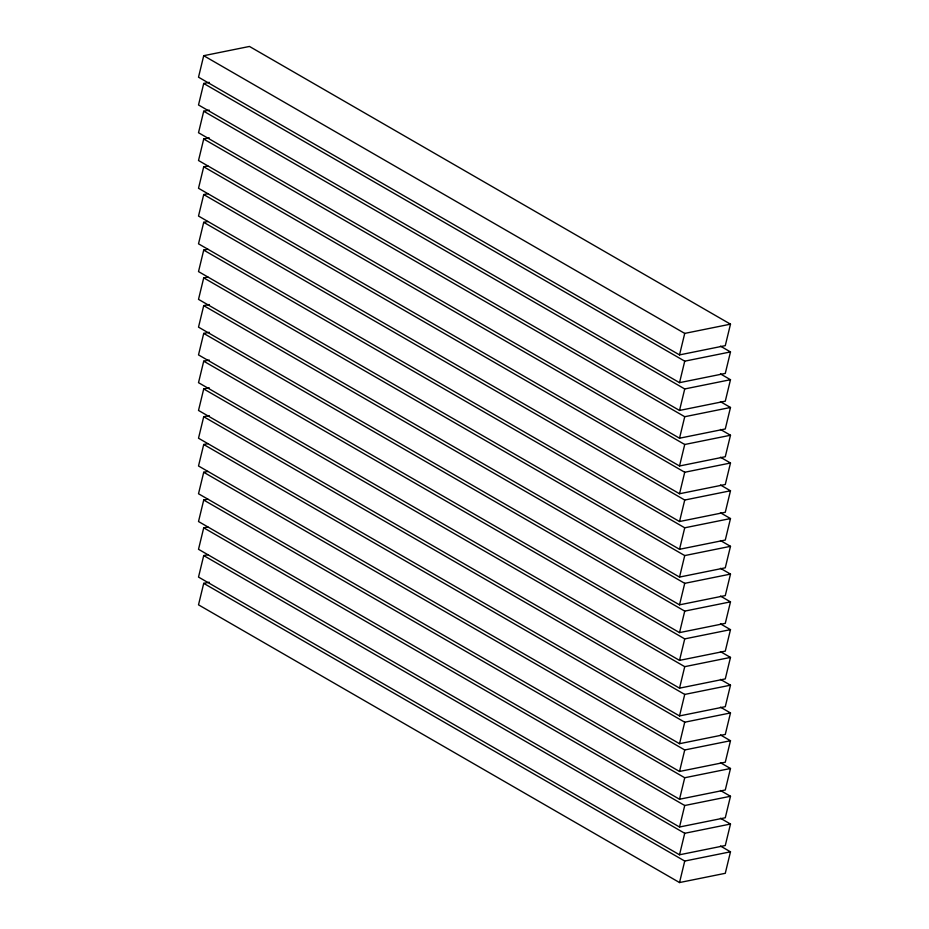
<?xml version="1.0" encoding="UTF-8"?>
<svg xmlns="http://www.w3.org/2000/svg" width="929" height="929" viewBox="0 0 929 929"><rect width="100%" height="100%" fill="white"/><g stroke="black" fill="none" stroke-linecap="round" stroke-linejoin="round"><path stroke-width="1.39" d="M203.718 55.694L198.516 77.188L679.529 354.901L725.282 345.646L730.484 324.163L249.471 46.45L203.718 55.694L684.731 333.406L730.484 324.163M209.269 82.344L203.718 83.471L198.516 104.965L679.529 382.667L725.282 373.423L730.484 351.928L720.463 346.145M209.269 110.121L203.718 111.236L198.516 132.731L679.529 410.444L725.282 401.189L730.484 379.706L720.463 373.911M209.269 137.887L203.718 139.013L198.516 160.508L679.529 438.209L725.282 428.966L730.484 407.471L720.463 401.688M207.887 165.943L203.718 166.779L198.516 188.273L679.529 465.986L725.282 456.731L730.484 435.248L720.463 429.453M207.887 193.708L203.718 194.556L198.516 216.051L679.529 493.752L725.282 484.508L730.484 463.014L720.463 457.231M207.887 221.485L203.718 222.321L198.516 243.816L679.529 521.529L725.282 512.274L730.484 490.779L720.463 484.996M207.887 249.251L203.718 250.098L198.516 271.593L679.529 549.294L725.282 540.051L730.484 518.556L720.463 512.773M207.887 277.028L203.718 277.864L198.516 299.359L679.529 577.072L725.282 567.816L730.484 546.322L720.463 540.539M209.269 304.515L203.718 305.641L198.516 327.136L679.529 604.837L725.282 595.594L730.484 574.099L720.463 568.316M209.269 332.292L203.718 333.406L198.516 354.901L679.529 632.614L725.282 623.359L730.484 601.864L720.463 596.081M209.269 360.057L203.718 361.184L198.516 382.678L679.529 660.38L725.282 651.136L730.484 629.641L720.463 623.858M209.269 387.834L203.718 388.949L198.516 410.444L679.529 688.157L725.282 678.902L730.484 657.407L720.463 651.624M209.269 415.6L203.718 416.726L198.516 438.221L679.529 715.922L725.282 706.679L730.484 685.184L720.463 679.401M207.887 443.656L203.718 444.492L198.516 465.986L679.529 743.699L725.282 734.444L730.484 712.949L720.463 707.166M207.887 471.421L203.718 472.269L198.516 493.752L679.529 771.465L725.282 762.221L730.484 740.727L720.463 734.944M207.887 499.198L203.718 500.034L198.516 521.529L679.529 799.242L725.282 789.987L730.484 768.492L720.463 762.709M207.887 526.964L203.718 527.811L198.516 549.294L679.529 827.007L725.282 817.764L730.484 796.269L720.463 790.486M207.887 554.741L203.718 555.577L198.516 577.072L679.529 854.785L725.282 845.529L730.484 824.035L720.463 818.252M209.269 582.228L203.718 583.354L198.516 604.837L679.529 882.55L725.282 873.306L730.484 851.812L720.463 846.029M679.529 354.901L684.731 333.406M679.529 382.667L684.731 361.172L730.484 351.928M679.529 410.444L684.731 388.949L730.484 379.706M679.529 438.209L684.731 416.715L730.484 407.471M679.529 465.986L684.731 444.492L730.484 435.248M679.529 493.752L684.731 472.257L730.484 463.014M679.529 521.529L684.731 500.034L730.484 490.779M679.529 549.294L684.731 527.8L730.484 518.556M679.529 577.072L684.731 555.577L730.484 546.322M679.529 604.837L684.731 583.342L730.484 574.099M679.529 632.614L684.731 611.119L730.484 601.864M679.529 660.38L684.731 638.885L730.484 629.641M679.529 688.157L684.731 666.662L730.484 657.407M679.529 715.922L684.731 694.427L730.484 685.184M679.529 743.699L684.731 722.205L730.484 712.949M679.529 771.465L684.731 749.97L730.484 740.727M679.529 799.242L684.731 777.747L730.484 768.492M679.529 827.007L684.731 805.513L730.484 796.269M679.529 854.785L684.731 833.29L730.484 824.035M679.529 882.55L684.731 861.055L730.484 851.812M203.718 83.471L684.731 361.172M203.718 111.236L684.731 388.949M203.718 139.013L684.731 416.715M203.718 166.779L684.731 444.492M203.718 194.556L684.731 472.257M203.718 222.321L684.731 500.034M203.718 250.098L684.731 527.8M203.718 277.864L684.731 555.577M203.718 305.641L684.731 583.342M203.718 333.406L684.731 611.119M203.718 361.184L684.731 638.885M203.718 388.949L684.731 666.662M203.718 416.726L684.731 694.427M203.718 444.492L684.731 722.205M203.718 472.269L684.731 749.97M203.718 500.034L684.731 777.747M203.718 527.811L684.731 805.513M203.718 555.577L684.731 833.29M203.718 583.354L684.731 861.055"/></g></svg>
